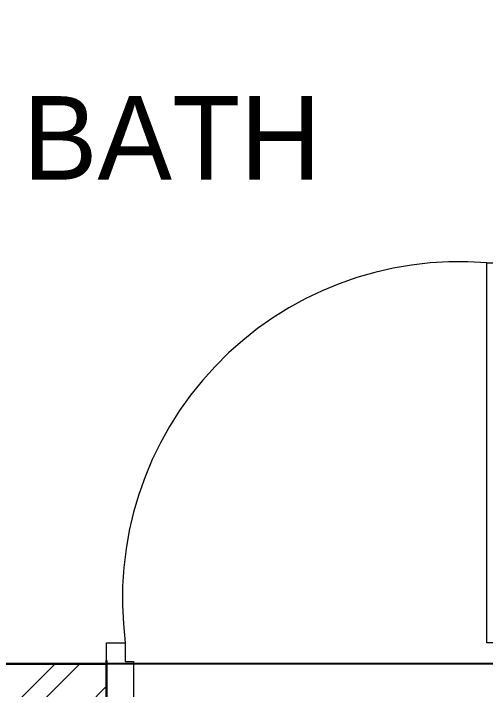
# Model space of a CAD drawing. Header units: inches. Extents: x 3133 to 3721, y -16790 to -15753.
# Drawn here: x 3216.46 to 3250.35, y -15859.18 to -15810.62 of the extents above; entities that cross this region are included whole.
import ezdxf

# ---------------------------------------------------------------- set-up
doc = ezdxf.new("R2010")
doc.units = ezdxf.units.IN
doc.header["$LTSCALE"] = 25
doc.header["$MEASUREMENT"] = 0
doc.linetypes.add('DASHED', pattern=[0.75, 0.5, -0.25])
doc.layers.add('107 CAVERI MAIN XREF$0$FORMAT', color=7, linetype='Continuous')
for name, color, linetype, lineweight in [('Door & Window', 32, 'Continuous', 20), ('SDA - Brick Wall', 7, 'Continuous', 30), ('SDA - Hatch Lite', 252, 'Continuous', 0)]:
    doc.layers.add(name, color=color, linetype=linetype, lineweight=lineweight)
doc.layers.add('PP-TOILET 1', color=34, linetype='Continuous', true_color=0x994200)
doc.styles.add('JB', font='GOTHIC.TTF', dxfattribs={"height": 5})

# ---------------------------------------------------------------- blocks, each defined once
blk = doc.blocks.new('*U11')
at = {"color": 0, "linetype": 'ByBlock'}
blk.add_lwpolyline([(-35, 710), (-35, 0), (-70, 0), (-70, 710)], close=True, dxfattribs=at)
for points in [[(-730, -155), (-780, -155), (-780, -143), (-780, -143), (-780, 0), (-745, 0), (-745, -35), (-730, -35), (-730, -155)], [(0, -155), (0, -143), (0, -143), (0, 0), (-35, 0), (-35, -35), (-50, -35), (-50, -155), (0, -155)]]:
    blk.add_lwpolyline(points, dxfattribs=at)
at = {"color": 250, "linetype": 'DASHED', "ltscale": 250}
blk.add_arc((-121.4, 83), 629.1, 85.3117, 187.5836, dxfattribs=at)

msp = doc.modelspace()

# ---------------------------------------------------------------- hatches: boundary and pattern name
at = {"layer": 'SDA - Hatch Lite'}
h = msp.add_hatch(dxfattribs=at)
h.set_pattern_fill('ANSI32', color=256, scale=10)
h.set_pattern_definition([(45, (3081.9256, -16917.6346), (-2.65165, 2.65165), []), (45, (3083.6934, -16917.6346), (-2.65165, 2.65165), [])])
h.paths.add_polyline_path([(3183.616, -15861.796), (3223.144, -15861.796), (3223.144, -15857.338), (3183.616, -15857.338), (3183.616, -15797.579), (3174.561, -15797.579), (3174.561, -15997.74), (3183.616, -15997.74)])
h.paths.add_polyline_path([(3292.639, -15851.835), (3292.639, -15857.338), (3253.144, -15857.338), (3253.144, -15861.796), (3301.694, -15861.796), (3301.694, -15851.835)])
h.paths.add_polyline_path([(3292.639, -15815.79), (3301.694, -15815.79), (3301.694, -15797.579), (3292.639, -15797.579)])
h.paths.add_polyline_path([(3301.694, -15915.898), (3292.639, -15915.898), (3292.639, -15997.74), (3301.694, -15997.74)])

# ---------------------------------------------------------------- linework, layer by layer
at = {"layer": 'PP-TOILET 1'}
msp.add_lwpolyline([(3183.616, -15788.547), (3292.639, -15788.547), (3292.639, -15857.338), (3183.616, -15857.338)], close=True, dxfattribs=at)
at = {"layer": 'SDA - Brick Wall'}
for p, q in [((3223.144, -15857.107), (3223.144, -15861.796)), ((3183.616, -15857.338), (3223.144, -15857.338))]:
    msp.add_line(p, q, dxfattribs=at)

# ---------------------------------------------------------------- block references
at = {"layer": 'Door & Window', "xscale": 0.0384615384615363, "yscale": 0.0384615384615363, "zscale": 0.0384615384615363}
msp.add_blockref('*U11', (3253.144, -15855.834), dxfattribs=at)

# ---------------------------------------------------------------- texts
at = {"layer": '107 CAVERI MAIN XREF$0$FORMAT', "insert": (3227.838, -15822.555), "char_height": 6, "width": 172.59239, "attachment_point": 8, "style": 'JB'}
msp.add_mtext('\\A1;BATH', dxfattribs=at)

doc.saveas('drawing.dxf')
